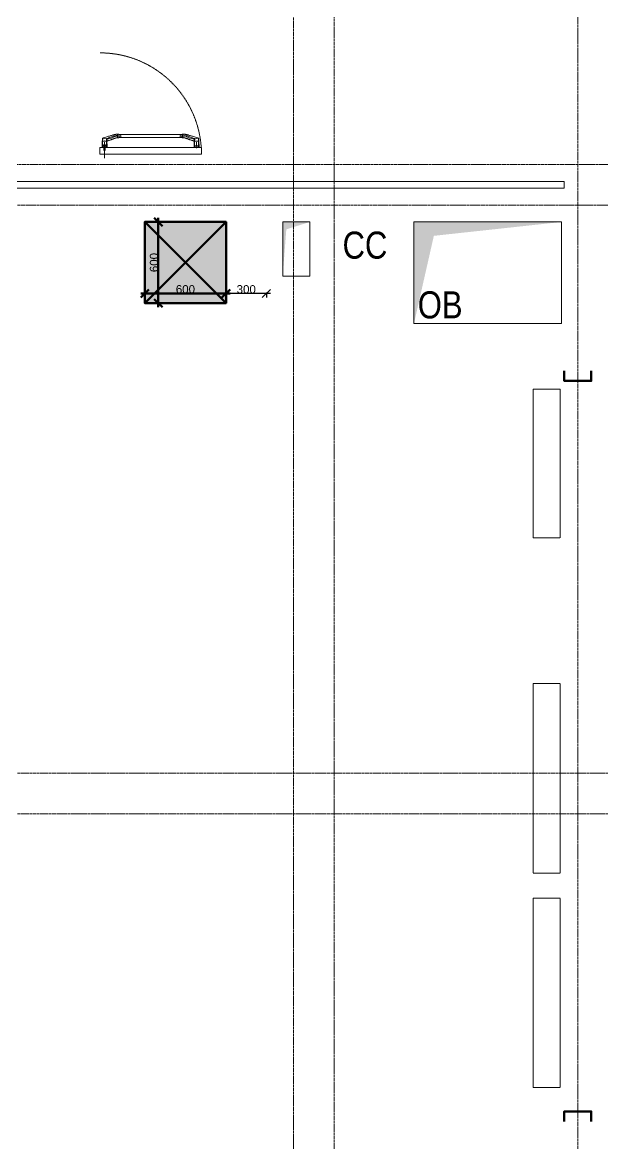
# Model space of a CAD drawing. Header units: millimetres. Extents: x -231292 to 573618, y -153144 to 564035.
# Drawn here: x -205777 to -201492, y 216658 to 224945 of the extents above; entities that cross this region are included whole.
import ezdxf

# ---------------------------------------------------------------- set-up
doc = ezdxf.new("R2010")
doc.units = ezdxf.units.MM
for name, pattern in [('CENTER2', [28.575, 19.05, -3.175, 3.175, -3.175]), ('CENTERLINE', [30, 12, -1.5, 3, -1.5, 12]), ('DASHED', [19.05, 12.7, -6.35]), ('HIDDEN', [9.525, 6.35, -3.175]), ('HIDDEN2', [4.7625, 3.175, -1.5875])]:
    doc.linetypes.add(name, pattern=pattern)
doc.layers.get('0').update_dxf_attribs({"color": 250})
doc.layers.get('Defpoints').update_dxf_attribs({"color": 250})
for name, color, linetype, lineweight in [('АР_Двери_внутренние_антипаника', 250, 'Continuous', 0), ('АР_Отопительные приборы', 250, 'HIDDEN2', 0), ('Витражные конструкции', 252, 'Continuous', 15), ('ДШ_КР', 130, 'Continuous', 35), ('КМ_Фахверки', 250, 'Continuous', 80), ('ОВ_Шахты', 250, 'Continuous', 5), ('РД_Оси_100', 250, 'Continuous', 0), ('СС_Отверстия', 250, 'Continuous', 9)]:
    doc.layers.add(name, color=color, linetype=linetype, lineweight=lineweight)
doc.layers.add('я', color=250, linetype='Continuous', lineweight=50, plot=False)
doc.styles.add('Arial0', font='arial.ttf')
doc.styles.add('ISOCPEUR_I_4', font='isocpeui.ttf', dxfattribs={"width": 0.9, "height": 350})
doc.styles.add('style1', font='ARIALN.TTF')
doc.dimstyles.new('ISOCPEUR_2_0_Черный_1', dxfattribs={"dimscale": 304.8, "dimtxt": 199.196235, "dimasz": 0.328084, "dimexe": 0.164042, "dimexo": 0.328084, "dimgap": 0, "dimtad": 1, "dimdec": 0, "dimrnd": 5, "dimzin": 0, "dimdsep": 46, "dimtxsty": 'ISOCPEUR_I_4', "dimblk1": 'OBLIQUE', "dimblk2": 'OBLIQUE', "dimsah": 1, "dimcen": 0.09, "dimdle": 0.328084, "dimazin": 0, "dimtfac": 1, "dimtdec": 4, "dimtix": 1, "dimtmove": 0, "dimatfit": 3, "dimfxl": 1, "dimtvp": 1, "dimtolj": 1, "dimtzin": 0, "dimarcsym": 2})

# ---------------------------------------------------------------- blocks, each defined once
blk = doc.blocks.new('СОШ_2200_АР_ОСИ_М100_28.05.24')
at = {"layer": 'РД_Оси_100', "linetype": 'CENTER2'}
blk.add_line((20100, -6155), (20100, 139938.679), dxfattribs=at)
for points in [[(17850, 139938.679), (18000, 139538.679), (18000, -6194.092)], [(18300, -6196.31), (18300, 139538.679), (18450, 139938.679)], [(95715.503, 68700), (-5454.958, 68700), (-5954.958, 68850)], [(78274.959, 68400), (-5454.958, 68400), (-5954.958, 68250)], [(29555, 64200), (-5454.958, 64200), (-5954.958, 64350)], [(29555, 63900), (-5454.958, 63900), (-5954.958, 63750)]]:
    blk.add_lwpolyline(points, dxfattribs=at)
blk = doc.blocks.new('Ф_пеноблок 200')
at = {"layer": 'КМ_Фахверки'}
blk.add_lwpolyline([(0, -75), (0, 0), (200, 0), (200, -75)], dxfattribs=at)
blk = doc.blocks.new('UUNEW01NEW00')
at = {"layer": 'АР_Двери_внутренние_антипаника', "color": 1, "linetype": 'Continuous'}
for p, q in [((-9.3, 0.2), (-14.4, -1.5)), ((-9.2, 0.8), (-9.3, 0.2)), ((-9.3, -0.1), (-9.3, 0.2)), ((-9.2, 0.2), (-9.3, 0.2)), ((-9.1, 1), (-9.2, 0.8)), ((-8.9, 0.5), (-9.2, 0.2)), ((-9.1, 19.3), (-8.9, 19.4)), ((-9.1, 19.3), (-9, 18.8)), ((-9, 1.2), (-9.1, 1)), ((-9, 18.8), (-8.8, 18.6)), ((-8.8, 1.3), (-9, 1.2)), ((-8.9, 19.4), (-8.5, 19.5)), ((-8.7, 0.8), (-8.9, 0.5)), ((-8.8, 18.6), (-8.6, 18.4)), ((-8.6, 0.9), (-8.7, 0.8)), ((-8.6, 18.4), (-8.4, 18.2)), ((-8.6, 1), (-8.6, 0.9)), ((-8.5, 1), (-8.6, 1)), ((-8.5, 19.5), (-8.2, 19.5)), ((-8.4, 0.8), (-8.5, 1.5)), ((-8.4, 1.3), (-8.5, 1)), ((-8.4, 18.2), (-8.1, 18.1)), ((-8.4, 1.4), (-8.4, 0.4)), ((-8.3, 0.5), (-8.4, 0.8)), ((-8.4, 0.4), (-8.4, -0.4)), ((-8.4, 0.4), (-8.3, 0.4)), ((-8.1, 0.2), (-8.3, 0.5)), ((-8.2, 19.5), (-7.8, 19.6)), ((-8.1, 18.1), (-7.6, 18)), ((-7.8, 0.1), (-8.1, 0.2)), ((-7.8, 19.6), (-7.5, 19.6)), ((-7.4, 0), (-7.8, 0.1)), ((-7.5, 18.3), (-7.6, 18.2)), ((-7.6, 18.2), (-7.6, 18)), ((-7.6, 18), (-7.6, 16.2)), ((-7.6, 16.2), (-7.6, 14.1)), ((-7.6, 14.1), (-7.6, 12.2)), ((-7.6, 12.2), (-7.6, 9.8)), ((-7.6, 9.8), (-7.6, 7.8)), ((-7.6, 7.8), (-7.6, 6.2)), ((-7.6, 6.2), (-7.6, 4.7)), ((-7.6, 4.7), (-7.5, 3.2)), ((-7.5, 19.6), (-7.1, 19.6)), ((-7.4, 18.3), (-7.5, 18.3)), ((-7.5, 3.2), (-7.5, 1.6)), ((-7.5, 1.6), (-7.4, 0)), ((-7.5, 0), (-7.5, 0)), ((-7.5, 0), (-7.3, 0)), ((-7.3, 18.3), (-7.4, 18.3)), ((-7.4, 0), (7.4, 0)), ((-7.2, 18.3), (-7.3, 18.3)), ((-7.3, 0), (7.3, 0)), ((-7.1, 18.3), (-7.2, 18.3)), ((-7.1, 24), (-7.1, 19.6)), ((-7.1, 19.6), (7.1, 19.6)), ((-7.1, 19.6), (-7.1, 18.3)), ((7.1, 18.3), (-7.1, 18.3)), ((-3.5, 16), (-4.6, 16.4)), ((-4.6, 16.4), (-4.6, 16.3)), ((-3.5, 15.9), (-4.6, 16.3)), ((-4.6, 16.3), (-3.8, 14.8)), ((-3.8, 14.8), (-3.3, 14.8)), ((-3, 14.7), (-3.8, 14.7)), ((-3.8, 14.7), (-3.8, 14.6)), ((-3, 14.6), (-3.8, 14.6)), ((-3.8, 14.6), (-3.8, 13.7)), ((-3.8, 13.7), (-3, 13.7)), ((-3.3, 14.8), (-3.6, 15.5)), ((-3.6, 15.5), (-2.7, 15.3)), ((-3.3, 14.9), (-3.6, 15.5)), ((-2.3, 15.7), (-3.5, 16)), ((-2.3, 15.6), (-3.5, 15.9)), ((-3.1, 14.4), (-3.4, 14.4)), ((-3.4, 14.4), (-3.4, 13.9)), ((-3.4, 14), (-3.1, 14)), ((-3.4, 13.9), (-3.1, 13.9)), ((-3.3, 14.9), (-3.3, 14.8)), ((-3, 14.4), (-3.1, 14.4)), ((-3.1, 14), (-3.1, 13.9)), ((-3.1, 14), (-3, 14)), ((-3.1, 13.9), (-3, 13.9)), ((-3, 14.7), (-3, 14.6)), ((-2.9, 14.7), (-3, 14.7)), ((-2.9, 14.6), (-3, 14.6)), ((-2.9, 14.4), (-3, 14.4)), ((-3, 14.4), (-3, 14.4)), ((-3, 14.4), (-3, 14.4)), ((-3, 14), (-3, 14)), ((-3, 14), (-3, 14)), ((-3, 14), (-2.9, 14)), ((-3, 13.9), (-3, 13.9)), ((-3, 13.9), (-3, 13.9)), ((-3, 13.9), (-2.9, 13.9)), ((-3, 13.7), (-2.9, 13.7)), ((-2.8, 14.7), (-2.9, 14.7)), ((-2.9, 14.7), (-2.9, 14.7)), ((-2.8, 14.5), (-2.9, 14.6)), ((-2.9, 14.6), (-2.9, 14.6)), ((-2.9, 14.3), (-2.9, 14.4)), ((-2.9, 14.3), (-2.9, 14.3)), ((-2.9, 14.3), (-2.9, 14.3)), ((-2.9, 14.3), (-2.9, 14.3)), ((-2.9, 14), (-2.9, 14.3)), ((-2.9, 14.1), (-2.9, 14)), ((-2.9, 14), (-2.9, 14.1)), ((-2.9, 14.1), (-2.9, 14.1)), ((-2.9, 14.1), (-2.9, 14.1)), ((-2.9, 14.1), (-2.9, 14.1)), ((-2.9, 14), (-2.9, 14)), ((-2.9, 13.9), (-2.9, 14)), ((-2.9, 14), (-2.9, 14)), ((-2.9, 14), (-2.9, 14)), ((-2.9, 13.9), (-2.9, 13.9)), ((-2.9, 13.9), (-2.9, 13.9)), ((-2.9, 13.7), (-2.8, 13.7)), ((-2.7, 14.6), (-2.8, 14.7)), ((-2.7, 14.5), (-2.8, 14.5)), ((-2.8, 13.7), (-2.8, 13.8)), ((-2.8, 13.8), (-2.7, 13.8)), ((-2.7, 15.3), (-1.7, 15.1)), ((-2.6, 14.6), (-2.7, 14.6)), ((-2.6, 14.5), (-2.7, 14.5)), ((-2.7, 13.8), (-2.6, 13.8)), ((-2.6, 14.5), (-2.6, 14.6)), ((-2.6, 14.6), (-2.6, 14.6)), ((-2.6, 14.4), (-2.6, 14.5)), ((-2.5, 14.5), (-2.6, 14.5)), ((-2.5, 14.4), (-2.6, 14.4)), ((-2.6, 14.4), (-2.6, 14.4)), ((-2.6, 13.8), (-2.6, 13.9)), ((-2.6, 13.9), (-2.5, 13.9)), ((-2.5, 14.4), (-2.5, 14.5)), ((-2.5, 14.4), (-2.5, 14.3)), ((-2.5, 14.3), (-2.5, 14.4)), ((-2.5, 14), (-2.5, 14.3)), ((-2.5, 13.9), (-2.5, 14)), ((-1, 15.5), (-2.3, 15.7)), ((-1, 15.4), (-2.3, 15.6)), ((-2.2, 14.5), (-2.3, 14.5)), ((-2.3, 14.5), (-2.3, 14.4)), ((-2.3, 14.4), (-2.3, 14.3)), ((-2.2, 14.4), (-2.3, 14.4)), ((-2.3, 14.4), (-2.3, 14.3)), ((-2.3, 14.3), (-2.3, 14)), ((-2.3, 14), (-2.3, 13.9)), ((-2.3, 13.9), (-2.3, 13.9)), ((-2.3, 13.9), (-2.2, 13.8)), ((-2.1, 14.6), (-2.2, 14.6)), ((-2.2, 14.6), (-2.2, 14.5)), ((-2.1, 14.5), (-2.2, 14.5)), ((-2.2, 14.5), (-2.2, 14.4)), ((-2.2, 13.8), (-2.2, 13.8)), ((-2.2, 13.8), (-2.1, 13.8)), ((-2, 14.7), (-2.1, 14.6)), ((-2, 14.6), (-2.1, 14.5)), ((-2.1, 14.6), (-2.1, 14.6)), ((-2.1, 14.5), (-2.1, 14.5)), ((-2.1, 13.8), (-2, 13.7)), ((-1.9, 14.7), (-2, 14.7)), ((-1.9, 14.6), (-2, 14.6)), ((-2, 13.7), (-2, 13.7)), ((-2, 13.7), (-1.9, 13.7)), ((-1.8, 14.7), (-1.9, 14.7)), ((-1.8, 14.6), (-1.9, 14.6)), ((-1.8, 14.4), (-1.9, 14.4)), ((-1.9, 14.4), (-1.9, 14.3)), ((-1.9, 14.3), (-1.9, 14)), ((-1.9, 14.3), (-1.9, 14.3)), ((-1.9, 14.3), (-1.9, 14.3)), ((-1.9, 14.3), (-1.9, 14.3)), ((-1.9, 14.1), (-1.9, 14.1)), ((-1.9, 14.1), (-1.9, 14.1)), ((-1.9, 14.1), (-1.9, 14.1)), ((-1.9, 14.1), (-1.8, 14)), ((-1.9, 14), (-1.9, 14)), ((-1.9, 14), (-1.9, 14)), ((-1.9, 14), (-1.9, 13.9)), ((-1.9, 13.9), (-1.8, 13.9)), ((-1.9, 13.7), (-1.8, 13.7)), ((-1.8, 14.7), (-1.8, 14.6)), ((-1.5, 14.7), (-1.8, 14.7)), ((-1.5, 14.6), (-1.8, 14.6)), ((-1.7, 14.4), (-1.8, 14.4)), ((-1.8, 14.4), (-1.8, 14.4)), ((-1.8, 14.4), (-1.8, 14.4)), ((-1.8, 14), (-1.8, 14)), ((-1.8, 14), (-1.8, 14)), ((-1.8, 14), (-1.7, 14)), ((-1.8, 13.9), (-1.8, 13.9)), ((-1.8, 13.9), (-1.8, 13.9)), ((-1.8, 13.9), (-1.7, 13.9)), ((-1.8, 13.7), (-1.5, 13.7)), ((-1.7, 15.1), (-0.7, 15)), ((-1.7, 14.4), (-1.7, 14.4)), ((-1.6, 14.4), (-1.7, 14.4)), ((-1.7, 14), (-1.7, 13.9)), ((-1.7, 14), (-1.7, 14)), ((-1.7, 14), (-1.6, 14)), ((-1.7, 13.9), (-1.6, 13.9)), ((-1.7, 13.9), (-1.7, 13.9)), ((-1.5, 14.4), (-1.6, 14.4)), ((-1.6, 14.4), (-1.6, 14.4)), ((-1.6, 14), (-1.6, 13.9)), ((-1.6, 14), (-1.6, 14)), ((-1.6, 14), (-1.5, 14)), ((-1.6, 13.9), (-1.6, 13.9)), ((-1.6, 13.9), (-1.5, 13.9)), ((-1.5, 14.7), (-1.5, 14.6)), ((-1.4, 14.7), (-1.5, 14.7)), ((-1.4, 14.6), (-1.5, 14.6)), ((-1.4, 14.3), (-1.5, 14.4)), ((-1.5, 14.4), (-1.5, 14.4)), ((-1.5, 14.4), (-1.5, 14.4)), ((-1.5, 14), (-1.4, 14.1)), ((-1.5, 14), (-1.5, 14)), ((-1.5, 14), (-1.5, 14)), ((-1.5, 14), (-1.5, 14)), ((-1.5, 13.9), (-1.5, 13.9)), ((-1.5, 13.9), (-1.5, 13.9)), ((-1.5, 13.9), (-1.5, 13.9)), ((-1.5, 13.9), (-1.4, 13.9)), ((-1.5, 13.7), (-1.4, 13.7)), ((-1.3, 14.7), (-1.4, 14.7)), ((-1.3, 14.6), (-1.4, 14.6)), ((-1.4, 14.3), (-1.4, 14.3)), ((-1.4, 14.3), (-1.4, 14.3)), ((-1.4, 14.3), (-1.4, 14.3)), ((-1.4, 14), (-1.4, 14.3)), ((-1.4, 14.1), (-1.4, 14)), ((-1.4, 14.1), (-1.4, 14.1)), ((-1.4, 14.1), (-1.4, 14.1)), ((-1.4, 14.1), (-1.4, 14.1)), ((-1.4, 13.9), (-1.4, 14)), ((-1.4, 14), (-1.4, 14)), ((-1.4, 14), (-1.4, 14)), ((-1.4, 13.7), (-1.3, 13.7)), ((-1.2, 14.6), (-1.3, 14.7)), ((-1.3, 14.7), (-1.3, 14.7)), ((-1.3, 14.5), (-1.3, 14.6)), ((-1.2, 14.5), (-1.3, 14.5)), ((-1.3, 13.7), (-1.2, 13.8)), ((-1.1, 14.6), (-1.2, 14.6)), ((-1.1, 14.5), (-1.2, 14.5)), ((-1.2, 13.8), (-1.2, 13.8)), ((-1.2, 13.8), (-1.1, 13.8)), ((-1.1, 14.5), (-1.1, 14.6)), ((-1.1, 14.6), (-1.1, 14.6)), ((-1.1, 14.4), (-1.1, 14.5)), ((-1, 14.5), (-1.1, 14.5)), ((-1, 14.4), (-1.1, 14.4)), ((-1.1, 14.4), (-1.1, 14.4)), ((-1.1, 13.8), (-1.1, 13.9)), ((-1.1, 13.9), (-1, 13.9)), ((0, 16.5), (-1, 15.5)), ((0, 16.4), (-1, 15.4)), ((-1, 15.5), (-1, 15.4)), ((-1, 14.4), (-1, 14.5)), ((-1, 14.3), (-1, 14.4)), ((-1, 14.4), (-1, 14.3)), ((-1, 14), (-1, 14.3)), ((-1, 13.9), (-1, 14)), ((0, 14.7), (-0.8, 14.7)), ((-0.8, 14.7), (-0.8, 14.6)), ((0, 14.6), (-0.8, 14.6)), ((-0.8, 14.6), (-0.8, 13.7)), ((-0.8, 13.7), (-0.4, 13.7)), ((-0.7, 15), (0, 15.7)), ((-0.1, 14.4), (-0.4, 14.4)), ((-0.4, 14.4), (-0.4, 14.2)), ((-0.4, 14.3), (-0.1, 14.3)), ((-0.4, 14.2), (-0.1, 14.2)), ((-0.4, 14.1), (-0.2, 14.1)), ((-0.4, 13.7), (-0.4, 14.1)), ((-0.2, 14.1), (0, 13.7)), ((0, 14.4), (-0.1, 14.4)), ((-0.1, 14.4), (-0.1, 14.4)), ((-0.1, 14.4), (-0.1, 14.4)), ((-0.1, 14.3), (-0.1, 14.2)), ((-0.1, 14.3), (-0.1, 14.3)), ((-0.1, 14.3), (-0.1, 14.3)), ((-0.1, 14.3), (0, 14.3)), ((-0.1, 14.2), (-0.1, 14.2)), ((-0.1, 14.2), (-0.1, 14.2)), ((-0.1, 14.2), (0, 14.2)), ((0, 16.5), (0, 16.4)), ((1, 15.5), (0, 16.5)), ((1, 15.4), (0, 16.4)), ((0, 15.7), (0.7, 15)), ((0, 14.7), (0, 14.6)), ((0.1, 14.7), (0, 14.7)), ((0.1, 14.6), (0, 14.6)), ((0, 14.3), (0, 14.4)), ((0, 14.4), (0, 14.4)), ((0, 14.3), (0, 14.4)), ((0, 14.4), (0, 14.4)), ((0, 14.4), (0, 14.4)), ((0, 14.4), (0, 14.4)), ((0, 14.4), (0, 14.4)), ((0, 14.3), (0, 14.3)), ((0, 14.3), (0, 14.3)), ((0, 14.3), (0, 14.3)), ((0, 14.2), (0, 14.3)), ((0, 14.3), (0, 14.3)), ((0, 14.3), (0, 14.3)), ((0, 14.3), (0, 14.3)), ((0, 14.2), (0, 14.2)), ((0, 14.2), (0, 14.2)), ((0, 13.7), (0.5, 13.7)), ((0.2, 14.7), (0.1, 14.7)), ((0.2, 14.6), (0.1, 14.6)), ((0.3, 14.6), (0.2, 14.7)), ((0.2, 14.7), (0.2, 14.7)), ((0.2, 14.5), (0.2, 14.6)), ((0.3, 14.5), (0.2, 14.5)), ((0.5, 13.7), (0.2, 14.1)), ((0.2, 14.1), (0.3, 14.1)), ((0.4, 14.6), (0.3, 14.6)), ((0.4, 14.5), (0.3, 14.5)), ((0.3, 14.1), (0.4, 14.2)), ((0.3, 14.1), (0.3, 14.1)), ((0.5, 13.8), (0.3, 14.1)), ((0.4, 14.5), (0.4, 14.6)), ((0.4, 14.6), (0.4, 14.6)), ((0.4, 14.4), (0.4, 14.5)), ((0.4, 14.4), (0.4, 14.5)), ((0.4, 14.5), (0.4, 14.5)), ((0.4, 14.3), (0.4, 14.4)), ((0.4, 14.4), (0.4, 14.4)), ((0.4, 14.4), (0.4, 14.4)), ((0.4, 14.2), (0.4, 14.3)), ((0.4, 14.3), (0.4, 14.3)), ((0.4, 14.2), (0.4, 14.2)), ((0.5, 13.8), (0.5, 13.7)), ((0.7, 15), (1.7, 15.1)), ((0.7, 14.7), (0.7, 14.6)), ((1.4, 14.7), (0.7, 14.7)), ((1.4, 14.6), (0.7, 14.6)), ((0.7, 14.6), (0.7, 13.7)), ((0.7, 13.7), (1.1, 13.7)), ((2.3, 15.7), (1, 15.5)), ((2.3, 15.6), (1, 15.4)), ((1, 15.5), (1, 15.4)), ((1.1, 13.7), (1.1, 14.3)), ((1.1, 14.3), (1.2, 14.3)), ((1.2, 14.3), (1.5, 13.7)), ((1.4, 14.7), (1.4, 14.6)), ((1.6, 14.2), (1.4, 14.7)), ((1.6, 14.1), (1.4, 14.6)), ((1.5, 13.7), (1.8, 13.7)), ((1.6, 14.2), (1.6, 14.1)), ((1.7, 14.2), (1.6, 14.2)), ((1.7, 14.1), (1.6, 14.1)), ((1.7, 15.1), (2.7, 15.3)), ((1.9, 14.7), (1.7, 14.2)), ((1.9, 14.6), (1.7, 14.1)), ((1.7, 14.2), (1.7, 14.1)), ((1.8, 13.7), (2, 14.3)), ((1.9, 14.7), (1.9, 14.6)), ((2.5, 14.7), (1.9, 14.7)), ((2.5, 14.6), (1.9, 14.6)), ((2, 14.3), (2.2, 14.3)), ((2.2, 14.3), (2.2, 13.7)), ((2.2, 13.7), (2.5, 13.7)), ((3.5, 16), (2.3, 15.7)), ((3.5, 15.9), (2.3, 15.6)), ((2.5, 14.7), (2.5, 14.6)), ((2.5, 13.7), (2.5, 14.6)), ((2.7, 15.3), (3.6, 15.5)), ((3.1, 14.7), (2.7, 13.8)), ((3.1, 14.6), (2.7, 13.7)), ((2.7, 13.8), (2.7, 13.7)), ((2.7, 13.7), (3.2, 13.7)), ((3.1, 14.7), (3.1, 14.6)), ((3.9, 14.7), (3.1, 14.7)), ((3.9, 14.6), (3.1, 14.6)), ((3.2, 13.7), (3.2, 13.9)), ((3.2, 13.9), (3.8, 13.9)), ((3.6, 15.5), (3.3, 14.8)), ((3.6, 15.5), (3.3, 14.9)), ((3.3, 14.9), (3.3, 14.8)), ((3.3, 14.8), (3.8, 14.8)), ((3.4, 14.3), (3.3, 14)), ((3.3, 14.1), (3.7, 14.1)), ((3.3, 14), (3.7, 14)), ((3.6, 14.3), (3.4, 14.3)), ((4.6, 16.4), (3.5, 16)), ((4.6, 16.3), (3.5, 15.9)), ((3.7, 14), (3.6, 14.3)), ((3.8, 14.8), (4.6, 16.3)), ((3.8, 13.9), (3.8, 13.7)), ((3.8, 13.7), (4.2, 13.7)), ((3.9, 14.7), (3.9, 14.6)), ((4.2, 13.8), (3.9, 14.7)), ((4.2, 13.7), (3.9, 14.6)), ((4.2, 13.8), (4.2, 13.7)), ((4.6, 16.4), (4.6, 16.3)), ((6.7, -9.4), (7.3, 0)), ((7.1, 19.6), (7.1, 24)), ((7.1, 19.6), (7.1, 18.3)), ((7.1, 19.6), (7.5, 19.6)), ((7.2, 18.3), (7.1, 18.3)), ((7.3, 18.3), (7.2, 18.3)), ((7.5, 18.3), (7.3, 18.3)), ((7.4, 0), (7.5, 2)), ((7.8, 0.1), (7.4, 0)), ((7.5, 19.6), (7.8, 19.6)), ((7.6, 18.2), (7.5, 18.3)), ((7.5, 2), (7.6, 4)), ((7.6, 18), (7.6, 18.2)), ((7.6, 18), (8.1, 18.1)), ((7.6, 16.2), (7.6, 18)), ((7.6, 14.2), (7.6, 16.2)), ((7.6, 12.3), (7.6, 14.2)), ((7.6, 9.9), (7.6, 12.3)), ((7.6, 8), (7.6, 9.9)), ((7.6, 5.9), (7.6, 8)), ((7.6, 4), (7.6, 5.9)), ((7.8, 19.6), (8.2, 19.5)), ((8.1, 0.2), (7.8, 0.1)), ((8.1, 18.1), (8.4, 18.2)), ((8.3, 0.5), (8.1, 0.2)), ((8.2, 19.5), (8.5, 19.5)), ((8.4, 0.8), (8.3, 0.5)), ((8.4, 18.2), (8.6, 18.4)), ((8.5, 19.5), (8.9, 19.4)), ((8.6, 18.4), (8.8, 18.6)), ((8.8, 18.6), (9, 18.8)), ((8.9, 19.4), (9.1, 19.3)), ((9, 18.8), (9.1, 19.3)), ((-52.5, -11.9), (-52.5, -19.8)), ((-52.5, -19.8), (-52.5, -25.1)), ((-52.5, -25.1), (-47.5, -25.1)), ((-47.5, -11.9), (-47.5, -19.8)), ((-47.5, -11.9), (-47.5, -11.9)), ((-47.5, -19.8), (-46, -19.6)), ((-45.9, -19.8), (-47.5, -19.8)), ((-47.5, -19.8), (-47.5, -25.1)), ((-46, -19.6), (-44.5, -19.2)), ((-44.3, -19.8), (-45.9, -19.8)), ((-43.1, -11.4), (-44.5, -11.6)), ((-44.5, -19.2), (-42.9, -18.5)), ((-42.5, -19.7), (-44.3, -19.8)), ((-41.6, -11.2), (-43.1, -11.4)), ((-42.9, -18.5), (-41.3, -17.7)), ((-40.6, -19.6), (-42.5, -19.7)), ((-39.3, -10.7), (-41.6, -11.2)), ((-41.3, -17.7), (-39, -16.7)), ((-37.8, -19.2), (-40.6, -19.6)), ((-36.7, -9.9), (-39.3, -10.7)), ((-39, -16.7), (-36.4, -15.7)), ((-34.9, -18.5), (-37.8, -19.2)), ((-33.8, -8.9), (-36.7, -9.9)), ((-36.4, -15.7), (-33.5, -14.5)), ((-31.9, -17.6), (-34.9, -18.5)), ((-30.7, -7.7), (-33.8, -8.9)), ((-33.5, -14.5), (-30.3, -13.4)), ((-28.7, -16.6), (-31.9, -17.6)), ((-27.2, -6.3), (-30.7, -7.7)), ((-30.3, -13.4), (-26.8, -12.1)), ((-25.2, -15.3), (-28.7, -16.6)), ((-23.3, -4.8), (-27.2, -6.3)), ((-26.8, -12.1), (-22.9, -10.9)), ((-21.4, -13.9), (-25.2, -15.3)), ((-19.1, -3.2), (-23.3, -4.8)), ((-22.9, -10.9), (-18.7, -9.6)), ((-17.3, -12.4), (-21.4, -13.9)), ((-14.4, -1.5), (-19.1, -3.2)), ((-18.7, -9.6), (-14, -8.2)), ((-12.8, -10.8), (-17.3, -12.4)), ((-14, -8.2), (-8.8, -6.6)), ((-7.8, -9.1), (-12.8, -10.8)), ((-9, -3.8), (-9.3, -0.1)), ((-8.8, -6.6), (-9, -3.8)), ((-8.8, -6.6), (-8.8, -6.6)), ((-8.8, -7.3), (-8.8, -6.6)), ((-8.8, -6.6), (-8.7, -6.6)), ((-8.5, -8.1), (-8.8, -7.3)), ((-8.7, -6.6), (-8.6, -6.6)), ((-8.6, -6.6), (-8.4, -6.7)), ((-8.2, -8.7), (-8.5, -8.1)), ((-8.4, -0.4), (-8.3, -0.9)), ((-8.4, -6.7), (-8.1, -6.7)), ((-8.3, -0.9), (-8.3, -1.1)), ((-8.3, -1.1), (-8.3, -1.1)), ((-8.3, -1.2), (-8.2, -1.2)), ((-8.2, -1.2), (-8.2, -1.2)), ((-8.2, -1.2), (-8.2, -1.5)), ((-8.2, -1.5), (-8.2, -1.5)), ((-7.8, -9.1), (-8.2, -8.7)), ((-8.1, -6.7), (-8, -6.6)), ((-8, -7.1), (-8.1, -6.7)), ((-8.1, -6.7), (-8.1, -6.7)), ((-8, -6.6), (-8, -6.6)), ((-8, -6.6), (-7.9, -6.6)), ((-7.6, -7.6), (-8, -7.1)), ((-7.8, -6.9), (-7.9, -6.6)), ((-7.9, -6.6), (-7.9, -6.7)), ((-7.9, -6.7), (-7.9, -6.6)), ((-7.5, -7.2), (-7.8, -6.9)), ((-7.4, -8.9), (-7.8, -9.1)), ((-7.2, -8), (-7.6, -7.6)), ((-7.2, -7.4), (-7.5, -7.2)), ((-7.1, -8.7), (-7.4, -8.9)), ((-7.3, 0), (-7.2, -1.7)), ((-7.2, -1.7), (-7.2, -3.1)), ((-7.2, -3.1), (-7.1, -4.5)), ((-6.9, -7.4), (-7.2, -7.4)), ((-6.7, -8.2), (-7.2, -8)), ((-7.1, -4.5), (-7, -6)), ((-6.7, -8.2), (-7.1, -8.7)), ((-7, -6), (-6.9, -7.4)), ((-6.9, -7.4), (-6.8, -7.5)), ((-6.8, -7.5), (-6.8, -7.5)), ((-6.8, -7.5), (-6.8, -7.6)), ((-6.8, -7.6), (-6.8, -7.6)), ((-6.8, -7.6), (-6.8, -7.6)), ((-6.8, -7.6), (-6.8, -7.6)), ((-6.8, -7.6), (-6.8, -7.6)), ((-6.8, -7.6), (-6.8, -7.6)), ((-6.8, -7.6), (-6.8, -7.6)), ((-6.8, -7.6), (-6.8, -7.6)), ((-6.8, -7.6), (-6.8, -7.6)), ((-6.8, -7.6), (-6.8, -7.6)), ((-6.8, -7.6), (-6.8, -7.6)), ((-6.8, -7.6), (-6.8, -7.6)), ((-6.8, -7.6), (-6.8, -7.6)), ((-6.8, -7.6), (-6.8, -7.6)), ((-6.8, -7.6), (-6.7, -7.8)), ((-6.7, -7.8), (-6.6, -8)), ((-6.6, -8), (-6.7, -8.1)), ((-6.7, -8.1), (-6.7, -8.2)), ((-6.7, -8.2), (5.6, -10.6)), ((5.6, -10.6), (6.3, -10)), ((5.6, -10.6), (6, -10.6)), ((6, -10.6), (6.3, -10.5)), ((6.3, -10), (6.6, -9.7)), ((6.3, -10.5), (6.4, -10.5)), ((6.6, -9.7), (6.7, -9.4)), ((6.7, -9.4), (7.1, -9.3)), ((7.1, -9.3), (7.4, -9.1)), ((7.4, -9.1), (7.6, -8.9)), ((8.3, -0.4), (8.3, -0.3))]:
    blk.add_line(p, q, dxfattribs=at)
at = {"layer": 'АР_Двери_внутренние_антипаника', "color": 40, "linetype": 'Continuous'}
for p, q in [((-8.8, 1.3), (-13.2, -0.1)), ((-9.1, 24), (9.1, 24)), ((-9.1, 19.3), (-9.1, 24)), ((-9, 18.2), (-9.1, 19.3)), ((-9, 17.1), (-9, 18.2)), ((-8.5, 1.5), (-9, 17.1)), ((-8.5, 1.5), (-8.8, 1.3)), ((8.3, 0.5), (8, -3.9)), ((9.1, 24), (9.1, 19.3)), ((-53, -19.5), (-53, -12.4)), ((-53, -24.6), (-53, -19.5)), ((-47.5, -11.9), (-52.5, -11.9)), ((-52.5, -25.1), (-47.5, -25.1)), ((-47.5, -11.9), (-46.3, -11.8)), ((-47.5, -25.1), (-45.1, -25)), ((-45.1, -11.7), (-46.3, -11.8)), ((-44.4, -11.5), (-45.1, -11.7)), ((-45.1, -25), (-44.1, -24.9)), ((-42.2, -11), (-44.4, -11.6)), ((-44.1, -24.9), (-43.6, -24.9)), ((-43.6, -24.9), (-43, -24.8)), ((-43, -24.8), (-42.4, -24.8)), ((-42.4, -24.8), (-41.8, -24.7)), ((-40, -10.4), (-42.2, -11)), ((-41.8, -24.7), (-41.1, -24.6)), ((-41.1, -24.6), (-39.3, -24.3)), ((-38, -9.7), (-40, -10.4)), ((-39.3, -24.3), (-37.6, -23.9)), ((-36.1, -9), (-38, -9.7)), ((-37.6, -23.9), (-36.2, -23.6)), ((-36.2, -23.6), (-35.1, -23.3)), ((-34.2, -8.3), (-36.1, -9)), ((-35.1, -23.3), (-34.2, -23.1)), ((-32.1, -7.5), (-34.2, -8.3)), ((-34.2, -23.1), (-33.1, -22.8)), ((-33.1, -22.8), (-31.7, -22.5)), ((-30.3, -6.7), (-32.1, -7.5)), ((-31.7, -22.5), (-30.1, -22)), ((-28.2, -5.9), (-30.3, -6.7)), ((-30.1, -22), (-28.2, -21.5)), ((-25.9, -4.9), (-28.2, -5.9)), ((-28.2, -21.5), (-26, -20.8)), ((-26, -20.8), (-23.3, -20)), ((-23.3, -3.9), (-25.9, -4.9)), ((-20.4, -2.7), (-23.3, -3.9)), ((-23.3, -20), (-20.2, -19.1)), ((-17, -1.5), (-20.4, -2.7)), ((-20.2, -19.1), (-17.7, -18.3)), ((-17.7, -18.3), (-14.9, -17.4)), ((-13.2, -0.1), (-17, -1.5)), ((-14.9, -17.4), (-11.8, -16.4)), ((-11.8, -16.4), (-8.3, -15.3)), ((-8.3, -15.3), (-4.5, -14.1)), ((-4.5, -14.1), (-0.2, -12.7)), ((-0.2, -12.7), (4.6, -11.2)), ((4.6, -11.2), (5.6, -10.9)), ((5.6, -10.9), (6.4, -10.5)), ((6.4, -10.5), (7.3, -9.6)), ((7.3, -9.6), (7.6, -8.9)), ((7.6, -8.9), (7.7, -8.7)), ((8, -3.9), (7.7, -8.6)), ((7.7, -8.7), (7.7, -8.6))]:
    blk.add_line(p, q, dxfattribs=at)
at = {"layer": 'АР_Двери_внутренние_антипаника', "color": 1, "linetype": 'CENTERLINE'}
blk.add_line((0, 4.4), (0, 26), dxfattribs=at)
at = {"layer": 'АР_Двери_внутренние_антипаника', "color": 1, "linetype": 'HIDDEN'}
for p, q in [((-60.5, -14), (-53, -14)), ((-60.5, -14), (-60.5, -23)), ((-60.5, -23), (-53, -23)), ((-54.5, -17.6), (-54.5, -14.1)), ((-54.5, -14.1), (-53, -14.1)), ((-54.5, -17.6), (-53, -17.6))]:
    blk.add_line(p, q, dxfattribs=at)
at = {"layer": 'АР_Двери_внутренние_антипаника', "color": 1, "linetype": 'Continuous'}
blk.add_arc((490.8, 29.3), 500, 183.3082, 184.1216, dxfattribs=at)
at = {"layer": 'АР_Двери_внутренние_антипаника', "color": 40, "linetype": 'Continuous'}
for centre, radius, start, end in [((-490.9, 27.7), 500, 356.9219, 359.0377), ((-52.5, -12.4), 0.5, 90, 180), ((-52.5, -24.6), 0.5, 180, 270)]:
    blk.add_arc(centre, radius, start, end, dxfattribs=at)
at = {"layer": 'АР_Двери_внутренние_антипаника', "color": 1, "linetype": 'Continuous'}
blk.add_point((0, 0), dxfattribs=at)
blk = doc.blocks.new('66NEW00')
at = {"layer": 'АР_Двери_внутренние_антипаника', "color": 40, "linetype": 'Continuous'}
for p, q in [((9.1, 0), (-9.1, 0)), ((-9.1, 0), (-9.1, -4.7)), ((9.1, -4.7), (9.1, 0)), ((-8.3, -23.5), (-8, -27.9)), ((-8, -27.9), (-7.7, -32.5)), ((-7.7, -32.7), (-7.7, -32.5)), ((-7.6, -32.8), (-7.7, -32.7)), ((-7.3, -33.6), (-7.6, -32.8)), ((-6.4, -34.5), (-7.3, -33.6)), ((-5.6, -34.9), (-6.4, -34.5)), ((-4.6, -35.2), (-5.6, -34.9)), ((0.2, -36.7), (-4.6, -35.2)), ((4.5, -38.1), (0.2, -36.7)), ((8.3, -39.3), (4.5, -38.1)), ((11.8, -40.4), (8.3, -39.3)), ((8.5, -22.4), (9, -6.9)), ((8.5, -22.4), (8.8, -22.7)), ((8.8, -22.7), (13.2, -24.1)), ((9, -5.7), (9.1, -4.7)), ((9, -6.9), (9, -5.7)), ((14.9, -41.4), (11.8, -40.4)), ((13.2, -24.1), (17, -25.5)), ((17.7, -42.3), (14.9, -41.4)), ((17, -25.5), (20.4, -26.7)), ((20.4, -26.7), (23.3, -27.9)), ((23.3, -27.9), (25.9, -28.9)), ((25.9, -28.9), (28.2, -29.9)), ((28.2, -29.9), (30.3, -30.7)), ((30.3, -30.7), (32.1, -31.4)), ((32.1, -31.4), (34.2, -32.3)), ((34.2, -32.3), (36.1, -33)), ((36.1, -33), (38, -33.7)), ((38, -33.7), (40, -34.4)), ((40, -34.4), (42.2, -35)), ((42.2, -35), (44.4, -35.5)), ((44.4, -35.5), (45.1, -35.6)), ((45.1, -35.6), (46.3, -35.8)), ((47.5, -35.8), (46.3, -35.8)), ((47.5, -35.8), (52.5, -35.8)), ((53, -43.4), (53, -36.3)), ((20.2, -43), (17.7, -42.3)), ((23.3, -44), (20.2, -43)), ((26, -44.8), (23.3, -44)), ((28.2, -45.4), (26, -44.8)), ((30.1, -46), (28.2, -45.4)), ((31.7, -46.4), (30.1, -46)), ((33.1, -46.8), (31.7, -46.4)), ((34.2, -47.1), (33.1, -46.8)), ((35.1, -47.3), (34.2, -47.1)), ((36.2, -47.6), (35.1, -47.3)), ((37.6, -47.9), (36.2, -47.6)), ((39.3, -48.2), (37.6, -47.9)), ((41.1, -48.6), (39.3, -48.2)), ((41.8, -48.7), (41.1, -48.6)), ((42.4, -48.7), (41.8, -48.7)), ((43, -48.8), (42.4, -48.7)), ((43.6, -48.9), (43, -48.8)), ((44.1, -48.9), (43.6, -48.9)), ((45.1, -49), (44.1, -48.9)), ((47.5, -49.1), (45.1, -49)), ((52.5, -49.1), (47.5, -49.1)), ((53, -48.6), (53, -43.4))]:
    blk.add_line(p, q, dxfattribs=at)
at = {"layer": 'АР_Двери_внутренние_антипаника', "color": 1, "linetype": 'Continuous'}
for p, q in [((-7.1, -4.4), (-7.1, 0)), ((7.1, 0), (7.1, -4.4)), ((-8.9, -4.6), (-9.1, -4.7)), ((-9, -5.2), (-9.1, -4.7)), ((-8.8, -5.4), (-9, -5.2)), ((-8.5, -4.5), (-8.9, -4.6)), ((-8.6, -5.6), (-8.8, -5.4)), ((-8.4, -5.7), (-8.6, -5.6)), ((-8.2, -4.4), (-8.5, -4.5)), ((-8.1, -5.8), (-8.4, -5.7)), ((-8.4, -23.1), (-8.3, -23.5)), ((-8.3, -23.5), (-8.1, -23.7)), ((-8.3, -24.4), (-8.3, -24.2)), ((-7.8, -4.4), (-8.2, -4.4)), ((-7.6, -5.9), (-8.1, -5.8)), ((-8.1, -23.7), (-7.8, -23.9)), ((-7.5, -4.4), (-7.8, -4.4)), ((-7.8, -23.9), (-7.4, -24)), ((-7.6, -5.8), (-7.5, -5.7)), ((-7.6, -5.9), (-7.6, -5.8)), ((-7.6, -7.7), (-7.6, -5.9)), ((-7.6, -9.8), (-7.6, -7.7)), ((-7.6, -11.7), (-7.6, -9.8)), ((-7.6, -14), (-7.6, -11.7)), ((-7.6, -16), (-7.6, -14)), ((-7.6, -18.1), (-7.6, -16)), ((-7.6, -19.9), (-7.6, -18.1)), ((-7.5, -21.9), (-7.6, -19.9)), ((-7.4, -33.1), (-7.6, -32.8)), ((-7.1, -4.4), (-7.5, -4.4)), ((-7.5, -5.7), (-7.3, -5.7)), ((-7.4, -24), (-7.5, -21.9)), ((7.4, -24), (-7.4, -24)), ((-7.1, -33.3), (-7.4, -33.1)), ((-7.3, -5.7), (-7.2, -5.6)), ((7.3, -24), (-7.3, -24)), ((-6.7, -33.3), (-7.3, -24)), ((-7.2, -5.6), (-7.1, -5.6)), ((7.1, -4.4), (-7.1, -4.4)), ((-7.1, -4.4), (-7.1, -5.6)), ((-7.1, -5.6), (7.1, -5.6)), ((-6.7, -33.3), (-7.1, -33.3)), ((-6.6, -33.7), (-6.7, -33.3)), ((-6.3, -34), (-6.6, -33.7)), ((-6.3, -34.5), (-6.4, -34.4)), ((-5.6, -34.5), (-6.3, -34)), ((-6, -34.6), (-6.3, -34.5)), ((-5.6, -34.5), (-6, -34.6)), ((6.7, -32.2), (-5.6, -34.5)), ((6.7, -31.8), (6.6, -32)), ((6.6, -32), (6.7, -32.1)), ((6.8, -31.6), (6.7, -31.8)), ((6.7, -32.2), (7.2, -32)), ((6.7, -32.1), (6.7, -32.2)), ((6.7, -32.2), (7.1, -32.7)), ((6.9, -31.4), (6.8, -31.5)), ((6.8, -31.5), (6.8, -31.5)), ((6.8, -31.5), (6.8, -31.5)), ((6.8, -31.5), (6.8, -31.6)), ((6.8, -31.6), (6.8, -31.6)), ((6.8, -31.6), (6.8, -31.6)), ((6.8, -31.6), (6.8, -31.6)), ((6.8, -31.6), (6.8, -31.6)), ((6.8, -31.6), (6.8, -31.6)), ((6.8, -31.6), (6.8, -31.6)), ((6.8, -31.6), (6.8, -31.6)), ((6.8, -31.6), (6.8, -31.6)), ((6.8, -31.6), (6.8, -31.6)), ((6.8, -31.6), (6.8, -31.6)), ((6.8, -31.6), (6.8, -31.6)), ((6.8, -31.6), (6.8, -31.6)), ((7, -29.9), (6.9, -31.4)), ((6.9, -31.4), (7.2, -31.3)), ((7.1, -28.5), (7, -29.9)), ((7.1, -4.4), (7.1, -5.6)), ((7.5, -4.4), (7.1, -4.4)), ((7.1, -5.6), (7.2, -5.6)), ((7.2, -27.1), (7.1, -28.5)), ((7.1, -32.7), (7.4, -32.9)), ((7.2, -5.6), (7.3, -5.7)), ((7.3, -24), (7.2, -25.6)), ((7.2, -25.6), (7.2, -27.1)), ((7.2, -31.3), (7.5, -31.2)), ((7.2, -32), (7.6, -31.6)), ((7.3, -5.7), (7.4, -5.7)), ((7.5, -24), (7.3, -24)), ((7.4, -5.7), (7.5, -5.7)), ((7.5, -22.4), (7.4, -24)), ((7.4, -24), (7.8, -23.9)), ((7.4, -32.9), (7.8, -33.1)), ((7.8, -4.4), (7.5, -4.4)), ((7.5, -5.7), (7.6, -5.8)), ((7.6, -19.3), (7.5, -20.8)), ((7.5, -20.8), (7.5, -22.4)), ((7.5, -24), (7.5, -24)), ((7.5, -31.2), (7.8, -30.9)), ((8.1, -5.8), (7.6, -5.9)), ((7.6, -5.8), (7.6, -5.9)), ((7.6, -5.9), (7.6, -7.8)), ((7.6, -7.8), (7.6, -9.9)), ((7.6, -9.9), (7.6, -11.8)), ((7.6, -11.8), (7.6, -14.2)), ((7.6, -14.2), (7.6, -16.2)), ((7.6, -16.2), (7.6, -17.8)), ((7.6, -17.8), (7.6, -19.3)), ((7.6, -31.6), (8, -31.1)), ((8.2, -4.4), (7.8, -4.4)), ((7.8, -23.9), (8.1, -23.7)), ((7.8, -30.9), (7.9, -30.6)), ((7.8, -33.1), (8.2, -32.7)), ((7.8, -33.1), (12.8, -34.8)), ((8, -30.6), (7.9, -30.6)), ((7.9, -30.6), (7.9, -30.6)), ((7.9, -30.6), (7.9, -30.6)), ((8, -31.1), (8.1, -30.6)), ((8.1, -30.6), (8, -30.6)), ((8, -30.6), (8, -30.6)), ((8.4, -5.7), (8.1, -5.8)), ((8.1, -23.7), (8.3, -23.5)), ((8.1, -30.7), (8.1, -30.6)), ((8.4, -30.7), (8.1, -30.7)), ((8.5, -4.5), (8.2, -4.4)), ((8.2, -25.1), (8.2, -25.2)), ((8.3, -25.1), (8.2, -25.1)), ((8.2, -25.2), (8.2, -25.5)), ((8.2, -25.5), (8.2, -25.5)), ((8.2, -32.7), (8.5, -32.1)), ((8.3, -23.5), (8.4, -23.1)), ((8.4, -23.6), (8.3, -23.6)), ((8.4, -24.3), (8.3, -24.8)), ((8.3, -24.8), (8.3, -25.1)), ((8.3, -25.1), (8.3, -25.1)), ((8.6, -5.6), (8.4, -5.7)), ((8.4, -23.1), (8.5, -22.4)), ((8.4, -22.6), (8.5, -22.9)), ((8.4, -22.6), (8.4, -23.6)), ((8.4, -23.6), (8.4, -24.3)), ((8.6, -30.6), (8.4, -30.7)), ((8.9, -4.6), (8.5, -4.5)), ((8.5, -22.9), (8.6, -23)), ((8.5, -32.1), (8.8, -31.3)), ((8.8, -5.4), (8.6, -5.6)), ((8.6, -23), (8.6, -23.1)), ((8.6, -23.1), (8.7, -23.2)), ((8.7, -30.6), (8.6, -30.6)), ((8.7, -23.2), (8.9, -23.4)), ((8.8, -30.6), (8.7, -30.6)), ((9, -5.2), (8.8, -5.4)), ((8.8, -22.7), (9, -22.8)), ((8.8, -30.6), (9, -27.8)), ((14, -32.2), (8.8, -30.6)), ((8.8, -30.6), (8.8, -30.6)), ((8.8, -31.3), (8.8, -30.6)), ((9.1, -4.7), (8.9, -4.6)), ((8.9, -23.4), (9.2, -23.8)), ((9.1, -4.7), (9, -5.2)), ((9, -22.8), (9.1, -22.9)), ((9, -27.8), (9.3, -24)), ((9.1, -22.9), (9.2, -23.2)), ((9.2, -23.2), (9.3, -23.8)), ((9.2, -23.8), (9.3, -23.8)), ((9.3, -23.8), (14.4, -25.5)), ((9.3, -24), (9.3, -23.8)), ((12.8, -34.8), (17.3, -36.4)), ((18.7, -33.6), (14, -32.2)), ((14.4, -25.5), (19.1, -27.2)), ((17.3, -36.4), (21.4, -37.9)), ((22.9, -34.9), (18.7, -33.6)), ((19.1, -27.2), (23.3, -28.8)), ((21.4, -37.9), (25.2, -39.3)), ((26.8, -36.1), (22.9, -34.9)), ((23.3, -28.8), (27.2, -30.3)), ((25.2, -39.3), (28.7, -40.5)), ((30.3, -37.3), (26.8, -36.1)), ((27.2, -30.3), (30.7, -31.7)), ((28.7, -40.5), (31.9, -41.6)), ((33.5, -38.5), (30.3, -37.3)), ((30.7, -31.7), (33.8, -32.9)), ((36.4, -39.6), (33.5, -38.5)), ((33.8, -32.9), (36.7, -33.9)), ((39, -40.7), (36.4, -39.6)), ((36.7, -33.9), (39.3, -34.6)), ((41.3, -41.7), (39, -40.7)), ((39.3, -34.6), (41.6, -35.1)), ((41.6, -35.1), (43.1, -35.4)), ((43.1, -35.4), (44.5, -35.6)), ((47.5, -35.9), (47.5, -43.7)), ((47.5, -35.9), (47.5, -35.9)), ((52.5, -35.9), (52.5, -43.7)), ((31.9, -41.6), (34.9, -42.5)), ((34.9, -42.5), (37.8, -43.2)), ((37.8, -43.2), (40.6, -43.6)), ((40.6, -43.6), (42.5, -43.7)), ((42.9, -42.5), (41.3, -41.7)), ((42.5, -43.7), (44.3, -43.7)), ((44.5, -43.1), (42.9, -42.5)), ((44.3, -43.7), (45.9, -43.7)), ((46, -43.6), (44.5, -43.1)), ((45.9, -43.7), (47.5, -43.7)), ((47.5, -43.7), (46, -43.6)), ((47.5, -43.7), (47.5, -49.1)), ((52.5, -49.1), (47.5, -49.1)), ((52.5, -43.7), (52.5, -49.1))]:
    blk.add_line(p, q, dxfattribs=at)
at = {"layer": 'АР_Двери_внутренние_антипаника', "color": 1, "linetype": 'CENTERLINE'}
blk.add_line((0, -19.6), (0, 2), dxfattribs=at)
at = {"layer": 'АР_Двери_внутренние_антипаника', "color": 1, "linetype": 'HIDDEN'}
for p, q in [((60.5, -38), (53, -38)), ((54.5, -38.1), (53, -38.1)), ((54.5, -41.6), (54.5, -38.1)), ((60.5, -38), (60.5, -47)), ((54.5, -41.6), (53, -41.6)), ((60.5, -47), (53, -47))]:
    blk.add_line(p, q, dxfattribs=at)
at = {"layer": 'АР_Двери_внутренние_антипаника', "color": 40, "linetype": 'Continuous'}
for centre, radius, start, end in [((490.9, 3.7), 500, 180.9623, 183.0781), ((52.5, -36.3), 0.5, 0, 90), ((52.5, -48.6), 0.5, 270, 0)]:
    blk.add_arc(centre, radius, start, end, dxfattribs=at)
at = {"layer": 'АР_Двери_внутренние_антипаника', "color": 1, "linetype": 'Continuous'}
blk.add_arc((-490.8, 5.3), 500, 355.8784, 356.6918, dxfattribs=at)
blk.add_point((0, 0), dxfattribs=at)
blk = doc.blocks.new('*U640')
at = {"layer": 'АР_Двери_внутренние_антипаника', "color": 40, "linetype": 'Continuous'}
for p, q in [((573.8, 97.1), (106, 97.1)), ((-4.5, 0), (-4.5, -22.2)), ((4.5, 0), (4.5, -22.2)), ((573.8, 72.7), (106, 72.7))]:
    blk.add_line(p, q, dxfattribs=at)
at = {"layer": 'АР_Двери_внутренние_антипаника', "color": 1, "linetype": 'HIDDEN'}
for p, q in [((4.5, 7.5), (-4.5, 7.5)), ((-4.5, 0), (-4.5, 7.5)), ((4.5, 0), (4.5, 7.5))]:
    blk.add_line(p, q, dxfattribs=at)
at = {"layer": 'АР_Двери_внутренние_антипаника', "color": 1, "linetype": 'Continuous'}
for p, q in [((-1.4, -22.2), (-3.7, 0)), ((3.7, 0), (1.4, -22.2))]:
    blk.add_line(p, q, dxfattribs=at)
at = {"layer": 'АР_Двери_внутренние_антипаника', "color": 1, "linetype": 'CENTERLINE'}
blk.add_line((0, -4), (0, -79.7), dxfattribs=at)
at = {"layer": 'АР_Двери_внутренние_антипаника', "xscale": 2, "yscale": 2, "zscale": 2, "rotation": 180}
for name, p in [('UUNEW01NEW00', (0, 47.9)), ('66NEW00', (679.8, 0))]:
    blk.add_blockref(name, p, dxfattribs=at)
blk = doc.blocks.new('*U676')
at = {"ltscale": 100, "true_color": 0xffffff}
h = blk.add_hatch(color=7, dxfattribs=at)
h.paths.add_polyline_path([(-300, 300), (-300, -300), (0, 0)])
h.paths.add_polyline_path([(0, 0), (300, 300), (-300, 300)])
h.paths.add_polyline_path([(300, 300), (0, 0), (300, -300)])
h.paths.add_polyline_path([(300, -300), (0, 0), (-300, -300)])
at = {"ltscale": 100}
blk.add_lwpolyline([(-300, 300), (300, 300), (300, -300), (-300, -300), (-300, 300), (300, -300), (300, 300), (-300, -300)], dxfattribs=at)
blk = doc.blocks.new('_Oblique')
at = {"color": 0, "linetype": 'ByBlock', "lineweight": -2}
blk.add_line((-0.5, -0.5), (0.5, 0.5), dxfattribs=at)
blk = doc.blocks.new('*D678')
at = {"layer": 'Defpoints', "color": 0, "transparency": 16777216}
for p in [(-230983.8, 47521.5), (-231583.8, 47420.6), (-231583.8, 47389.2)]:
    blk.add_point(p, dxfattribs=at)
at = {"layer": 'я', "color": 0, "lineweight": -2, "transparency": 16777216}
for p, q in [((-230983.8, 47460.6), (-230983.8, 47358.7)), ((-230953.3, 47389.2), (-231614.3, 47389.2)), ((-231583.8, 47359.7), (-231583.8, 47358.7))]:
    blk.add_line(p, q, dxfattribs=at)
at = {"layer": 'я', "color": 0, "lineweight": -2, "transparency": 16777216, "xscale": 60.96000000000001, "yscale": 60.96000000000001, "zscale": 60.96000000000001, "rotation": 180}
blk.add_blockref('_Oblique', (-231583.8, 47389.2), dxfattribs=at)
at = {"layer": 'я', "color": 0, "lineweight": -2, "transparency": 16777216, "xscale": 60.96000000000001, "yscale": 60.96000000000001, "zscale": 60.96000000000001}
blk.add_blockref('_Oblique', (-230983.8, 47389.2), dxfattribs=at)
at = {"layer": 'я', "color": 0, "transparency": 16777216, "insert": (-231283.8, 47420.3), "char_height": 60.96, "attachment_point": 5, "style": 'Arial0'}
blk.add_mtext('\\A1;600', dxfattribs=at)
blk = doc.blocks.new('*D679')
at = {"layer": 'Defpoints', "color": 0, "transparency": 16777216}
for p in [(-231540.7, 47917.8), (-231583.8, 47317.8), (-231484.8, 47317.8)]:
    blk.add_point(p, dxfattribs=at)
at = {"layer": 'я', "color": 0, "lineweight": -2, "transparency": 16777216}
for p, q in [((-231484.8, 47948.3), (-231484.8, 47287.4)), ((-231479.7, 47917.8), (-231454.4, 47917.8)), ((-231522.8, 47317.8), (-231454.4, 47317.8))]:
    blk.add_line(p, q, dxfattribs=at)
at = {"layer": 'я', "color": 0, "lineweight": -2, "transparency": 16777216, "xscale": 60.96000000000001, "yscale": 60.96000000000001, "zscale": 60.96000000000001}
for p, rotation in [((-231484.8, 47917.8), 90), ((-231484.8, 47317.8), 270)]:
    blk.add_blockref('_Oblique', p, dxfattribs=dict(at, rotation=rotation))
at = {"layer": 'я', "color": 0, "transparency": 16777216, "insert": (-231516, 47617.8), "char_height": 60.96, "attachment_point": 5, "rotation": 90, "style": 'Arial0'}
blk.add_mtext('\\A1;600', dxfattribs=at)
blk = doc.blocks.new('*D722')
at = {"layer": 'Defpoints', "color": 0, "transparency": 16777216}
for p in [(-204273.4, 223008.6), (-204273.4, 222941.2), (-203975, 223008.6)]:
    blk.add_point(p, dxfattribs=at)
at = {"layer": 'я', "color": 0, "lineweight": -2, "transparency": 16777216}
for p, q in [((-203944.5, 222941.2), (-204303.9, 222941.2)), ((-204273.4, 222947.6), (-204273.4, 222910.7)), ((-203975, 222947.6), (-203975, 222910.7))]:
    blk.add_line(p, q, dxfattribs=at)
at = {"layer": 'я', "color": 0, "lineweight": -2, "transparency": 16777216, "xscale": 60.96000000000001, "yscale": 60.96000000000001, "zscale": 60.96000000000001, "rotation": 180}
blk.add_blockref('_Oblique', (-204273.4, 222941.2), dxfattribs=at)
at = {"layer": 'я', "color": 0, "lineweight": -2, "transparency": 16777216, "xscale": 60.96000000000001, "yscale": 60.96000000000001, "zscale": 60.96000000000001}
blk.add_blockref('_Oblique', (-203975, 222941.2), dxfattribs=at)
at = {"layer": 'я', "color": 0, "transparency": 16777216, "insert": (-204124.2, 222972.3), "char_height": 60.96, "attachment_point": 5, "style": 'Arial0'}
blk.add_mtext('\\A1;300', dxfattribs=at)
blk = doc.blocks.new('otv')
at = {"linetype": 'Continuous'}
blk.add_lwpolyline([(0, -1), (0, 0), (1, 0), (1, -1)], close=True, dxfattribs=at)
blk.add_solid([(0, -1), (0, 0), (0.1346, -0.1366), (1, 0)], dxfattribs=at)
blk = doc.blocks.new('Bottom_R_1400')
at = {"layer": 'АР_Отопительные приборы'}
blk.add_lwpolyline([(-700, -100), (700, -100), (700, 100), (-700, 100)], close=True, dxfattribs=at)
blk = doc.blocks.new('Bottom_R_1100')
at = {"layer": 'АР_Отопительные приборы'}
blk.add_lwpolyline([(-550, -100), (550, -100), (550, 100), (-550, 100)], close=True, dxfattribs=at)
blk = doc.blocks.new('0589ш')
at = {"layer": 'я', "color": 5}
blk.add_blockref('*U676', (-231283.8, 47617.8), dxfattribs=at)
dim = blk.add_linear_dim(base=(-231484.8, 47317.8), p1=(-231540.7, 47917.8), p2=(-231583.8, 47317.8), angle=90, dimstyle='ISOCPEUR_2_0_Черный_1', override={"dimtxt": 0.2, "dimasz": 0.2, "dimexe": 0.1, "dimexo": 0.2, "dimpost": '<>', "dimtxsty": 'Arial0', "dimdle": 0.1, "dimfxl": 6000}, dxfattribs=at)
dim.commit()
dim.dimension.update_dxf_attribs({"geometry": '*D679', "text_midpoint": (-231516, 47617.8)})
dim = blk.add_linear_dim(base=(-231583.8, 47389.2), p1=(-230983.8, 47521.5), p2=(-231583.8, 47420.6), dimstyle='ISOCPEUR_2_0_Черный_1', override={"dimtxt": 0.2, "dimasz": 0.2, "dimexe": 0.1, "dimexo": 0.2, "dimpost": '<>', "dimtxsty": 'Arial0', "dimdle": 0.1, "dimfxl": 6000}, dxfattribs=at)
dim.commit()
dim.dimension.update_dxf_attribs({"geometry": '*D678', "text_midpoint": (-231283.8, 47420.3)})

msp = doc.modelspace()

# ---------------------------------------------------------------- linework, layer by layer
at = {"layer": 'АР_Двери_внутренние_антипаника', "color": 253, "linetype": 'DASHED', "lineweight": 0, "ltscale": 0.3}
msp.add_lwpolyline([(-204456.427, 224017.14, 0.39597581), (-205204.955, 224720.171)], format="xyb", dxfattribs=at)
at = {"layer": 'АР_Двери_внутренние_антипаника', "lineweight": 0}
msp.add_lwpolyline([(-204454.955, 224020.66), (-205204.954, 224020.172), (-205204.954, 223970.172), (-204454.955, 223970.66)], close=True, dxfattribs=at)
at = {"layer": 'ДШ_КР', "lineweight": 0}
msp.add_lwpolyline([(-221774.956, 219220.168), (-221774.956, 219270.168), (-209049.907, 219270.168), (-209049.907, 223770.172), (-201774.956, 223770.172), (-201774.956, 223720.168), (-208999.956, 223720.168), (-208999.956, 219220.168)], close=True, dxfattribs=at)

# ---------------------------------------------------------------- block references
at = {"layer": 'АР_Отопительные приборы', "rotation": 90}
for name, p in [('Bottom_R_1100', (-201904.957, 221684.582)), ('Bottom_R_1400', (-201904.957, 219357.384)), ('Bottom_R_1400', (-201904.957, 217771.551))]:
    msp.add_blockref(name, p, dxfattribs=at)
at = {"layer": 'Витражные конструкции', "color": 4, "lineweight": 30, "ltscale": 2, "rotation": 359.999944999339}
msp.add_blockref('*U640', (-205170.762, 224020.659), dxfattribs=at)
at = {"layer": 'КМ_Фахверки', "xscale": -1, "rotation": 180}
msp.add_blockref('Ф_пеноблок 200', (-201774.956, 222295.167), dxfattribs=at)
at = {"layer": 'КМ_Фахверки'}
msp.add_blockref('Ф_пеноблок 200', (-201774.956, 216895.167), dxfattribs=at)
at = {"layer": 'ОВ_Шахты', "xscale": 1090, "yscale": 750}
msp.add_blockref('otv', (-202884.933, 223470.168), dxfattribs=at)
at = {"layer": 'РД_Оси_100'}
msp.add_blockref('СОШ_2200_АР_ОСИ_М100_28.05.24', (-221774.956, 155195.168), dxfattribs=at)
at = {"layer": 'СС_Отверстия', "xscale": 200, "yscale": 400}
msp.add_blockref('otv', (-203854.956, 223470.168), dxfattribs=at)
at = {"layer": 'я'}
msp.add_blockref('0589ш', (26710.383, 175552.337), dxfattribs=at)

# ---------------------------------------------------------------- texts
at = {"layer": 'ОВ_Шахты', "insert": (-202691.636, 222856.092), "char_height": 200, "width": 1850, "attachment_point": 5, "style": 'style1'}
msp.add_mtext('ОВ', dxfattribs=at)
at = {"layer": 'СС_Отверстия', "insert": (-203247.238, 223297.604), "char_height": 200, "width": 590.00022, "attachment_point": 5, "style": 'style1'}
msp.add_mtext('СС', dxfattribs=at)

# ---------------------------------------------------------------- dimensions: what is measured, and where the dimension line sits
at = {"layer": 'я', "color": 5}
dim = msp.add_linear_dim(base=(-204273.392, 222941.179), p1=(-203974.956, 223008.604), p2=(-204273.392, 223008.604), dimstyle='ISOCPEUR_2_0_Черный_1', override={"dimtxt": 0.2, "dimasz": 0.2, "dimexe": 0.1, "dimexo": 0.2, "dimpost": '<>', "dimtxsty": 'Arial0', "dimdle": 0.1, "dimfxl": 6000}, dxfattribs=at)
dim.commit()
dim.dimension.update_dxf_attribs({"geometry": '*D722', "text_midpoint": (-204124.174, 222972.324)})

doc.saveas('drawing.dxf')
